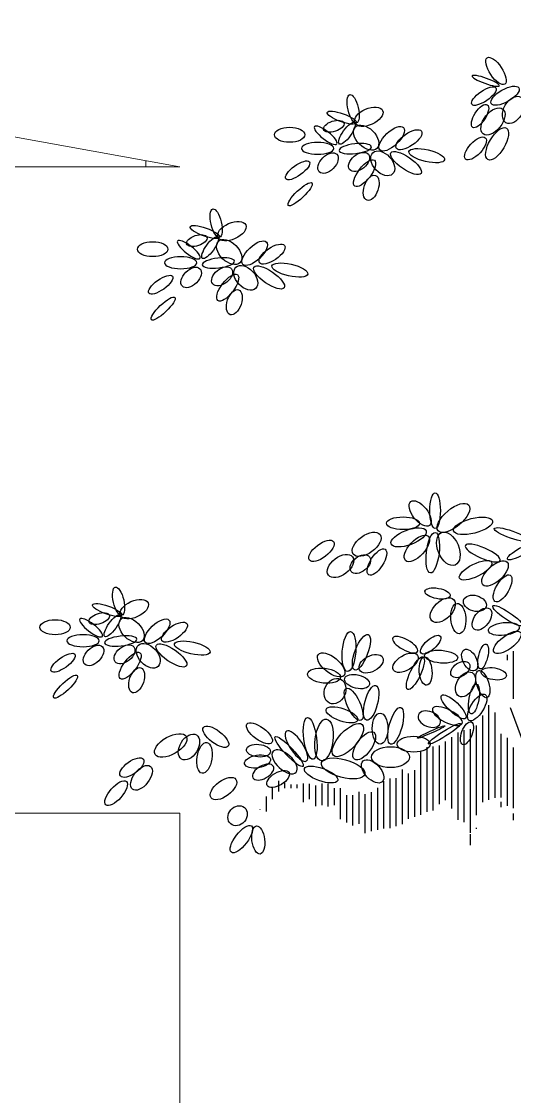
# Model space of a CAD drawing. Header units: millimetres. Extents: x 485872 to 486142, y -52344 to -52207.
# Drawn here: x 485981.832 to 485983.327, y -52337.635 to -52334.377 of the extents above; entities that cross this region are included whole.
import ezdxf

# ---------------------------------------------------------------- set-up
doc = ezdxf.new("R2010")
doc.units = ezdxf.units.MM
doc.header["$LTSCALE"] = 15

# ---------------------------------------------------------------- blocks, each defined once
blk = doc.blocks.new('m4')
at = {"color": 116}
for p, q in [((1153085.84, 193811.28), (1153085.84, 193823.29)), ((1153087.4, 193821.01), (1153087.4, 193822.32)), ((1153140.53, 193788.69), (1153140.53, 193789.61)), ((1153142.09, 193788.69), (1153142.09, 193789.58)), ((1153143.65, 193788.69), (1153143.65, 193790.36)), ((1153145.21, 193787.82), (1153145.21, 193790.49))]:
    blk.add_line(p, q, dxfattribs=at)
at = {"color": 27}
blk.add_line((1153068.85, 193760.97), (1153086.68, 193808.98), dxfattribs=at)
at = {"color": 99}
for p, q in [((1153092.09, 193785.69), (1153092.09, 193809.6)), ((1153090.53, 193786.21), (1153090.53, 193807.76)), ((1153093.65, 193785.17), (1153093.65, 193807.04)), ((1153088.96, 193786.28), (1153088.96, 193802.42)), ((1153095.21, 193781.87), (1153095.21, 193804.5)), ((1153096.78, 193777.37), (1153096.78, 193803.59)), ((1153098.34, 193780.12), (1153098.34, 193803.31)), ((1153099.9, 193780.64), (1153099.9, 193802.73)), ((1153087.4, 193784.25), (1153087.4, 193801.38)), ((1153101.46, 193783.55), (1153101.46, 193801.53)), ((1153103.03, 193786.8), (1153103.03, 193800.49)), ((1153085.84, 193783.59), (1153085.84, 193798.96)), ((1153104.59, 193784.67), (1153104.59, 193799.45)), ((1153106.15, 193783.02), (1153106.15, 193799.18)), ((1153107.71, 193782.71), (1153107.71, 193799)), ((1153109.28, 193781.97), (1153109.28, 193798.04)), ((1153110.84, 193781.45), (1153110.84, 193793.18)), ((1153112.4, 193780.93), (1153112.4, 193792.4)), ((1153113.96, 193779.61), (1153113.96, 193793.35)), ((1153115.53, 193779.08), (1153115.53, 193791.23)), ((1153117.09, 193778.56), (1153117.09, 193791.09)), ((1153118.65, 193778.45), (1153118.65, 193790.48)), ((1153132.71, 193784.04), (1153132.71, 193789.89)), ((1153134.28, 193784.35), (1153134.28, 193789.89)), ((1153135.84, 193784.15), (1153135.84, 193789.37)), ((1153137.4, 193785.92), (1153137.4, 193789.73)), ((1153138.96, 193785.14), (1153138.96, 193789.89)), ((1153146.78, 193785.89), (1153146.78, 193788.9)), ((1153103.03, 193785.63), (1153103.03, 193786.73)), ((1153120.21, 193778.12), (1153120.21, 193788.74)), ((1153121.78, 193777.85), (1153121.78, 193787.64)), ((1153123.34, 193777.35), (1153123.34, 193787.12)), ((1153124.9, 193779.69), (1153124.9, 193787.74)), ((1153126.46, 193779.26), (1153126.46, 193786.88)), ((1153128.03, 193780.03), (1153128.03, 193786.88)), ((1153129.59, 193780.86), (1153129.59, 193788.69)), ((1153131.15, 193784.35), (1153131.15, 193788.69)), ((1153148.34, 193782.74), (1153148.34, 193786.56)), ((1153088.96, 193783.87), (1153088.96, 193785.24)), ((1153149.9, 193783.26), (1153149.9, 193783.35)), ((1153085.84, 193780.62), (1153085.84, 193782.31)), ((1153095.21, 193778.41), (1153095.21, 193778.64)), ((1153096.78, 193774.24), (1153096.78, 193777.07))]:
    blk.add_line(p, q, dxfattribs=at)
at = {"color": 116, "extrusion": (0, 0, -1)}
for centre, major_axis, ratio in [((1153090.3, 193969.84), (2.23, 3.34), 0.399643), ((1153126.42, 193960.29), (0.83, 3.57), 0.360462), ((1153122.46, 193958.28), (-3.51, 1.56), 0.540694), ((1153129.29, 193958.05), (3.7, 1.33), 0.264339), ((1153127.97, 193954.09), (-1.92, 2.71), 0.313033), ((1153112.3, 193952.46), (-3.17, 2.17), 0.417809), ((1153116.66, 193952.7), (-2.98, 2.82), 0.437157), ((1153123.13, 193952.99), (2.73, 2.7), 0.614425), ((1153161.03, 193931.4), (0.83, 3.57), 0.360462), ((1153086.37, 193852.72), (4.37, 1.52), 0.204035)]:
    blk.add_ellipse(centre, major_axis=major_axis, ratio=ratio, dxfattribs=at)
at = {"color": 116}
for centre, major_axis, ratio in [((1153092.91, 193967.34), (3.45, 1.24), 0.180231), ((1153133.35, 193953.58), (2.83, 2.19), 0.290128), ((1153135.38, 193950.29), (4.1, 0), 0.368132), ((1153093.65, 193848.08), (4.4, 1.92), 0.275262)]:
    blk.add_ellipse(centre, major_axis=major_axis, ratio=ratio, dxfattribs=at)
at = {"color": 116, "extrusion": (0, 0, -1)}
for centre, major_axis, ratio in [((1153088.02, 193963.58), (-3.5, 1.97), 0.399643), ((1153093.37, 193963.48), (-3.03, 2.07), 0.360462), ((1153085.91, 193959.98), (-1.89, 3.24), 0.628714), ((1153091.07, 193957.07), (-2.49, 3.15), 0.564202), ((1153094.34, 193958.45), (-1.84, 2.86), 0.415918), ((1153131.32, 193955.87), (-2.57, 0.85), 0.488369), ((1153090.02, 193951.43), (-2.34, 3.99), 0.428474), ((1153142.46, 193953.71), (-3.84, 0), 0.49154), ((1153095.49, 193950.27), (-2.49, 2.69), 0.437704), ((1153107.8, 193948.44), (4.51, 1.03), 0.326457), ((1153113.05, 193946.57), (3.81, 2.62), 0.34686), ((1153118.93, 193946.5), (2.49, 2.69), 0.643683), ((1153124.92, 193946.85), (-2.37, 1.93), 0.617936), ((1153132.75, 193946.56), (-2.22, 2.22), 0.600771), ((1153123.51, 193944.01), (-2.48, 3.27), 0.39114), ((1153140.45, 193944.73), (-2.97, 2.14), 0.360462), ((1153121.84, 193940.31), (-1.06, 3.14), 0.540694), ((1153139.82, 193938.71), (-2.97, 2.83), 0.253091), ((1153112.38, 193852.03), (-4.42, 1.65), 0.400514), ((1153102.34, 193849.15), (1.7, 4.11), 0.593703), ((1153106.29, 193848.15), (-0.6, 5.12), 0.311586), ((1153110.31, 193849.23), (-2.84, 3.08), 0.473107), ((1153123, 193850.27), (-3.4, 2.45), 0.540694), ((1153134.42, 193848.62), (-3.06, 2.33), 0.442386), ((1153083.87, 193848.45), (-3.52, 1.94), 0.235084), ((1153120.4, 193845.79), (-2.06, 3.24), 0.417809), ((1153090.55, 193842.9), (-3.08, 2.84), 0.473107), ((1153095.46, 193843.72), (-4.06, 2.03), 0.35353), ((1153124.59, 193845.28), (-2.33, 1.84), 0.63611), ((1153129.61, 193844.79), (-3.06, 2.33), 0.589847), ((1153088.64, 193839.14), (-1.92, 3.33), 0.417809)]:
    blk.add_ellipse(centre, major_axis=major_axis, ratio=ratio, start_param=3.141593, end_param=9.424778, dxfattribs=at)
at = {"color": 116}
blk.add_ellipse((1153125.87, 193950.22), major_axis=(-4.07, 0.48), ratio=0.299107, start_param=3.141593, end_param=9.424778, dxfattribs=at)
at = {"color": 60, "extrusion": (0, 0, -1)}
for centre, major_axis, ratio in [((1153157.07, 193929.38), (-3.51, 1.56), 0.540694), ((1153163.9, 193929.16), (3.7, 1.33), 0.264339), ((1153151.28, 193923.81), (-2.98, 2.82), 0.437157), ((1153157.74, 193924.1), (2.73, 2.7), 0.614425), ((1153162.58, 193925.2), (-1.92, 2.71), 0.313033), ((1153146.91, 193923.57), (-3.17, 2.17), 0.417809)]:
    blk.add_ellipse(centre, major_axis=major_axis, ratio=ratio, dxfattribs=at)
for centre, major_axis, ratio in [((1153165.93, 193926.98), (-2.57, 0.85), 0.488369), ((1153177.07, 193924.82), (-3.84, 0), 0.49154), ((1153142.41, 193919.55), (4.51, 1.03), 0.326457), ((1153147.66, 193917.68), (3.81, 2.62), 0.34686), ((1153153.54, 193917.61), (2.49, 2.69), 0.643683), ((1153159.53, 193917.96), (-2.37, 1.93), 0.617936), ((1153167.36, 193917.67), (-2.22, 2.22), 0.600771), ((1153158.12, 193915.12), (-2.48, 3.27), 0.39114), ((1153175.06, 193915.83), (-2.97, 2.14), 0.360462)]:
    blk.add_ellipse(centre, major_axis=major_axis, ratio=ratio, start_param=3.141593, end_param=9.424778, dxfattribs=at)
at = {"color": 60}
for centre, major_axis, ratio in [((1153167.96, 193924.69), (2.83, 2.19), 0.290128), ((1153169.99, 193921.4), (4.1, 0), 0.368132)]:
    blk.add_ellipse(centre, major_axis=major_axis, ratio=ratio, dxfattribs=at)
blk.add_ellipse((1153160.48, 193921.33), major_axis=(-4.07, 0.48), ratio=0.299107, start_param=3.141593, end_param=9.424778, dxfattribs=at)
at = {"color": 99, "extrusion": (0, 0, -1)}
for centre, major_axis, ratio in [((1153156.45, 193911.41), (-1.06, 3.14), 0.540694), ((1153174.43, 193909.81), (-2.97, 2.83), 0.253091), ((1153113.8, 193855.59), (-4.19, 0), 0.382991)]:
    blk.add_ellipse(centre, major_axis=major_axis, ratio=ratio, start_param=3.141593, end_param=9.424778, dxfattribs=at)
for centre, major_axis, ratio in [((1153105.69, 193858.77), (0, 4.54), 0.291143), ((1153101.06, 193856.94), (-3.87, 3.26), 0.447471), ((1153109.47, 193858.06), (2.39, 3.01), 0.49154), ((1153096.1, 193854.93), (-4.91, 1.25), 0.372892)]:
    blk.add_ellipse(centre, major_axis=major_axis, ratio=ratio, dxfattribs=at)
at = {"extrusion": (0, 0, -1)}
for centre, major_axis, ratio in [((1153095.64, 193835.36), (2.85, 0.83), 0.667916), ((1153105.07, 193837.85), (3.18, 0.59), 0.409174), ((1153185.69, 193835.91), (0.83, 3.57), 0.360462), ((1153087.38, 193832.22), (3.7, 2.47), 0.212037), ((1153181.74, 193833.9), (-3.51, 1.56), 0.540694), ((1153188.56, 193833.67), (3.7, 1.33), 0.264339), ((1153182.41, 193828.62), (2.73, 2.7), 0.614425), ((1153187.25, 193829.71), (-1.92, 2.71), 0.313033), ((1153171.58, 193828.08), (-3.17, 2.17), 0.417809), ((1153175.94, 193828.32), (-2.98, 2.82), 0.437157), ((1153106.82, 193824.92), (-2.41, 2.15), 0.409174), ((1153124.33, 193823.01), (-1.73, 4.48), 0.334247), ((1153127.45, 193823.17), (-0.38, 5.05), 0.335603), ((1153093.55, 193821.94), (-0.76, 3.14), 0.35072), ((1153096.95, 193821.02), (1.38, 2.63), 0.572499), ((1153121.87, 193820.11), (-2.92, 1.58), 0.597609), ((1153131.95, 193819.81), (3.24, 2.65), 0.473107), ((1153133.76, 193817.09), (4.16, 0.47), 0.450578), ((1153125.4, 193815.6), (3.14, 0.76), 0.52608), ((1153121.86, 193810.2), (-1.16, 4.39), 0.35353), ((1153126.28, 193809.85), (1.87, 4.04), 0.360462), ((1153095.05, 193809.06), (-2.04, 3.26), 0.417809), ((1153101.02, 193809.23), (3.05, 2.87), 0.315405), ((1153115.66, 193804.42), (-1.28, 4.63), 0.334247), ((1153129.25, 193807.19), (3.96, 1.38), 0.382991), ((1153119.6, 193803.72), (0, 3.93), 0.504647), ((1153127.75, 193800.83), (-3.62, 3.91), 0.425464), ((1153133.77, 193800.84), (-0.63, 5.29), 0.425464), ((1153137.26, 193801.24), (0.71, 5.28), 0.30137), ((1153150.08, 193802.53), (3.16, 2.33), 0.408524), ((1153123.61, 193799.37), (-2.44, 3.41), 0.450578), ((1153142.61, 193797.93), (3.53, 3.75), 0.201615), ((1153150.35, 193798.15), (3.04, 0.27), 0.525245)]:
    blk.add_ellipse(centre, major_axis=major_axis, ratio=ratio, dxfattribs=at)
for centre, major_axis, ratio in [((1153099.83, 193831.52), (0.3, 3.83), 0.49154), ((1153103.76, 193833.63), (-2.75, 2.68), 0.589847), ((1153093.85, 193831.4), (-1.95, 2.58), 0.584534), ((1153190.6, 193831.49), (-2.57, 0.85), 0.488369), ((1153088.34, 193828.89), (-3.9, 0.45), 0.408524), ((1153201.74, 193829.33), (-3.84, 0), 0.49154), ((1153087.43, 193825.48), (-3.37, 2.49), 0.40552), ((1153167.08, 193824.07), (4.51, 1.03), 0.326457), ((1153172.33, 193822.2), (3.81, 2.62), 0.34686), ((1153178.2, 193822.13), (2.49, 2.69), 0.643683), ((1153184.2, 193822.48), (-2.37, 1.93), 0.617936), ((1153192.02, 193822.19), (-2.22, 2.22), 0.600771), ((1153104.17, 193821.89), (4.18, 0.33), 0.382991), ((1153108.09, 193818.24), (0.26, 3.57), 0.44838), ((1153110.67, 193817.71), (-1.94, 4.1), 0.291143), ((1153113.17, 193820.36), (-3.06, 1.86), 0.527506), ((1153182.79, 193819.63), (-2.48, 3.27), 0.39114), ((1153199.73, 193820.35), (-2.97, 2.14), 0.360462), ((1153090.87, 193817.57), (3.18, 0.55), 0.467627), ((1153099.32, 193818.64), (-2.23, 1.53), 0.627902), ((1153181.12, 193815.93), (-1.06, 3.14), 0.540694), ((1153093.63, 193814.97), (1.05, 3.42), 0.422005), ((1153098.02, 193814.89), (-1.69, 2.96), 0.637741), ((1153130.99, 193813.19), (-1.39, 3.01), 0.796812), ((1153199.1, 193814.33), (-2.97, 2.83), 0.253091), ((1153095.88, 193811.19), (-0.68, 3.78), 0.319501), ((1153097.66, 193802.54), (-1.08, 2.86), 0.432555), ((1153103.3, 193802.43), (-4.06, 2.56), 0.137631), ((1153106.66, 193802.87), (-3.5, 1.57), 0.073731), ((1153161.12, 193801.66), (3.13, 2.37), 0.408524), ((1153167.9, 193799.07), (-1.88, 3.05), 0.633007), ((1153172.5, 193799.46), (-3.95, 2.24), 0.499102), ((1153111.11, 193799.79), (4.19, 0), 0.473107), ((1153163.98, 193796.32), (-0.61, 3.88), 0.480617), ((1153116.95, 193796.51), (4.8, 0), 0.550525), ((1153150.57, 193795.4), (-3.27, 0.56), 0.483778), ((1153121.47, 193792.92), (2.43, 2.63), 0.553881), ((1153128.92, 193793.66), (5.48, 1.48), 0.399281), ((1153134.51, 193792.12), (4.19, 1.51), 0.360462), ((1153179.91, 193791.29), (-2.26, 2.89), 0.540694), ((1153182.33, 193793.87), (-2.9, 2.09), 0.44838), ((1153145.38, 193791), (-2.76, 1.68), 0.496854), ((1153159.18, 193788.56), (-3.15, 2.34), 0.504647), ((1153186.32, 193787.4), (-2.59, 2.96), 0.408524), ((1153155.62, 193781.72), (-1.74, 2.07), 0.837203), ((1153150.39, 193775.59), (0.45, 3.55), 0.44838), ((1153154.65, 193775.8), (-2.54, 3.33), 0.382991)]:
    blk.add_ellipse(centre, major_axis=major_axis, ratio=ratio, start_param=3.141593, end_param=9.424778, dxfattribs=at)
for centre, major_axis, ratio in [((1153192.63, 193829.2), (2.83, 2.19), 0.290128), ((1153113.25, 193824.91), (3.13, 1.73), 0.369254), ((1153194.66, 193825.91), (4.1, 0), 0.368132), ((1153102.59, 193806.89), (3.73, 1.9), 0.382991), ((1153107.17, 193806.11), (2.75, 1.12), 0.63611), ((1153140.73, 193799.31), (2.54, 3.76), 0.35353), ((1153143.75, 193795.33), (2.9, 2.65), 0.504647)]:
    blk.add_ellipse(centre, major_axis=major_axis, ratio=ratio)
for centre, major_axis, ratio in [((1153185.15, 193825.84), (-4.07, 0.48), 0.299107), ((1153149.14, 193792.74), (-2.6, 1.44), 0.540694)]:
    blk.add_ellipse(centre, major_axis=major_axis, ratio=ratio, start_param=3.141593, end_param=9.424778)

msp = doc.modelspace()

# ---------------------------------------------------------------- hatches: boundary and pattern name
at = {"linetype": 'Continuous', "lineweight": 13}
h = msp.add_hatch(dxfattribs=at)
h.set_pattern_fill('ANSI31', color=4, scale=0.8, angle=45)
h.set_pattern_definition([(90, (485522.4676, -52290.9366), (-2.54, 2e-16), [])])
h.paths.add_polyline_path([(485979.8722, -52334.3766), (485979.8722, -52334.8175), (485982.3122, -52334.8175)])
h = msp.add_hatch(dxfattribs=at)
h.set_pattern_fill('GLASS', color=4, scale=0.5, pattern_type=2)
h.set_pattern_definition([(60, (485522.46764, -52290.91164), (-0.374989, 0.2165), [0.14, -0.36]), (60, (485522.52764, -52290.88664), (-0.374989, 0.2165), [0.06, -0.44]), (60, (485522.46764, -52290.88664), (-0.374989, 0.2165), [0.1, -0.4]), (60, (485522.49764, -52290.91164), (-0.374989, 0.2165), [0.125, -0.375]), (60, (485522.46764, -52290.93664), (-0.374989, 0.2165), [0.2, -0.3]), (60, (485522.46764, -52290.86164), (-0.374989, 0.2165), [0.05, -0.45])])
h.paths.add_polyline_path([(485979.8722, -52334.3766), (485979.8722, -52334.8175), (485982.3122, -52334.8175)])

# ---------------------------------------------------------------- linework, layer by layer
at = {"color": 153, "linetype": 'Continuous', "lineweight": 13}
msp.add_lwpolyline([(485979.8722, -52334.3766), (485979.8722, -52334.3766), (485982.3122, -52334.8175), (485979.8722, -52334.8175)], close=True, dxfattribs=at)
at = {"linetype": 'Continuous', "lineweight": 13}
msp.add_lwpolyline([(485967.2722, -52336.7766), (485982.3122, -52336.7766), (485982.3122, -52339.2766), (485967.2722, -52339.2766)], close=True, dxfattribs=at)

# ---------------------------------------------------------------- block references
at = {"xscale": -0.012, "yscale": 0.012, "zscale": 0.012}
msp.add_blockref('m4', (499820.3545, -54662.1646), dxfattribs=at)

doc.saveas('drawing.dxf')
